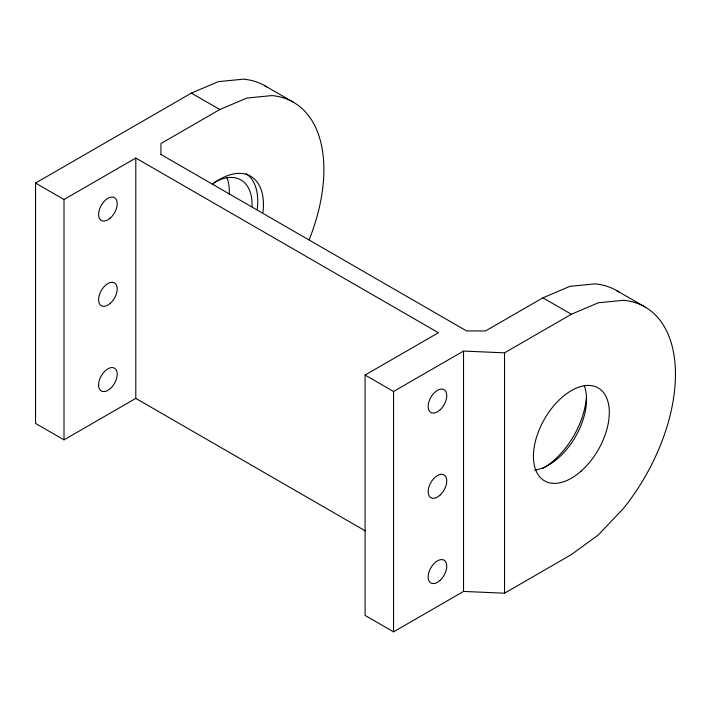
<?xml version="1.0" encoding="UTF-8"?>
<svg xmlns="http://www.w3.org/2000/svg" width="711" height="711" viewBox="0 0 711 711"><rect width="100%" height="100%" fill="white"/><g stroke="black" fill="none" stroke-linecap="round" stroke-linejoin="round"><path stroke-width="1.07" d="M365.383 530.939L135.801 398.391L64.008 439.842L35.55 423.418L35.55 183.056L191.357 93.105L218.295 81.649L243.393 79.161A147.186 84.982 -60 0 1 266.749 86.902M35.55 183.056L64.008 199.489L135.801 158.038L438.394 332.739L365.09 375.053L365.09 615.415L393.547 631.839L463.536 591.436L504.526 593.196L571.377 554.598L598.307 534.948L623.414 508.454A147.186 84.982 -60 0 0 623.414 300.3L598.307 302.788L571.377 314.244L504.526 352.834L463.536 351.074L393.547 391.485L365.09 375.053M309.169 239.749A147.186 84.982 -60 0 0 271.851 95.585L246.753 98.074L219.815 109.53L160.944 143.524L160.944 154.598M619.192 292.185A147.186 84.982 -60 0 0 594.956 283.867L569.858 286.355L542.92 297.811L485.551 330.935L466.585 330.935L160.944 154.474M264.954 85.818L293.403 102.242M616.508 290.523L644.966 306.948M191.357 93.105L219.815 109.53M542.92 297.811L571.377 314.244M504.526 352.834L504.526 593.196M463.536 351.074L463.536 591.436M393.547 391.485L393.547 631.839M135.801 158.038L135.801 398.391M64.008 199.489L64.008 439.842M584.264 385.718A53.654 30.982 -60 0 1 575.039 437.443A53.654 30.982 -60 0 1 534.601 470.078M227.013 177.723A53.654 30.982 -60 0 1 229.2 194.547M214.127 182.611A53.654 30.982 -60 0 1 252.023 206.617M212.553 184.22A61.706 35.621 -60 0 1 262.954 212.358M586.468 395.876A61.706 35.621 -60 0 1 542.92 468.371M246.015 173.626A61.706 35.621 -60 0 1 257.258 209.07M439.86 495.3A13.162 7.599 -60 0 0 444.037 474.912A13.162 7.599 -60 0 0 428.466 488.724A13.162 7.599 -60 0 0 439.86 495.3M439.86 580.567A13.162 7.599 -60 0 0 444.037 560.179A13.162 7.599 -60 0 0 428.466 573.99A13.162 7.599 -60 0 0 439.86 580.567M439.86 410.043A13.162 7.599 -60 0 0 444.037 389.646A13.162 7.599 -60 0 0 428.466 403.457A13.162 7.599 -60 0 0 439.86 410.043M581.189 471.064A53.654 30.982 -60 0 0 598.2 387.948A53.654 30.982 -60 0 0 534.725 444.242A53.654 30.982 -60 0 0 581.189 471.064M110.321 218.037A13.162 7.599 -60 0 0 114.498 197.649A13.162 7.599 -60 0 0 98.918 211.46A13.162 7.599 -60 0 0 110.321 218.037M110.321 303.304A13.162 7.599 -60 0 0 114.498 282.916A13.162 7.599 -60 0 0 98.918 296.727A13.162 7.599 -60 0 0 110.321 303.304M110.321 388.57A13.162 7.599 -60 0 0 114.498 368.182A13.162 7.599 -60 0 0 98.918 381.985A13.162 7.599 -60 0 0 110.321 388.57"/></g></svg>
